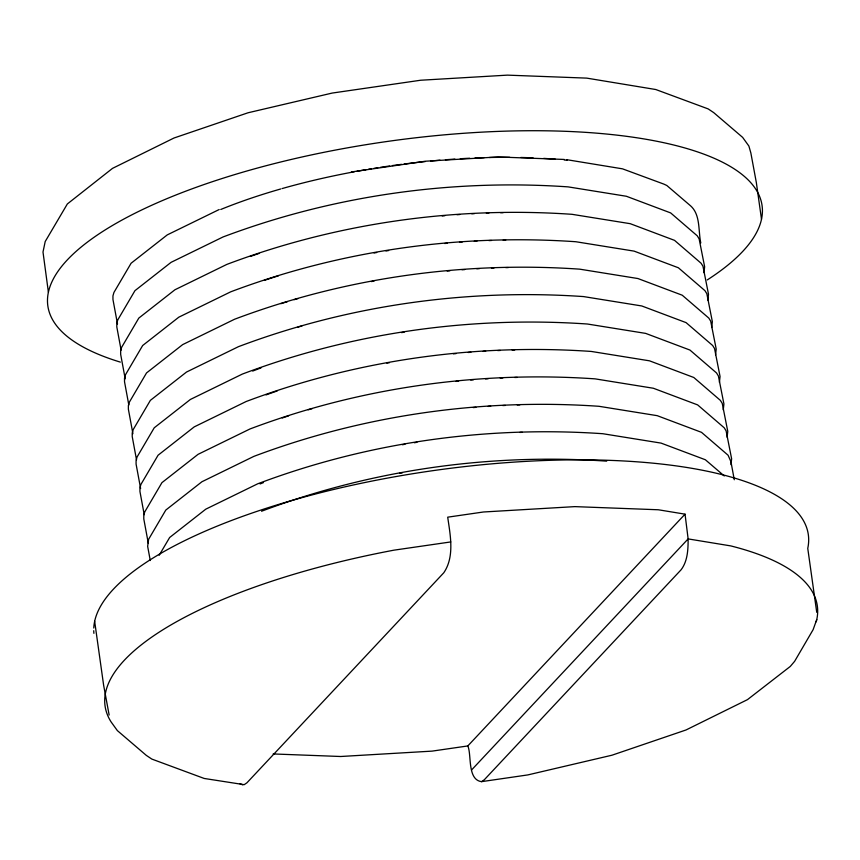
<?xml version="1.0" encoding="UTF-8"?>
<svg xmlns="http://www.w3.org/2000/svg" width="860" height="860" viewBox="0 0 860 860"><rect width="100%" height="100%" fill="white"/><g stroke="black" fill="none" stroke-linecap="round" stroke-linejoin="round"><path stroke-width="1.29" d="M816.753 619.544L813.119 629.66L794.64 661.308L790.286 666.436L747.48 699.632L686 729.979L611.976 755.209L527.846 774.914L481.525 781.654C467.098 779.74 471.785 754.714 467.818 745.942L685.044 514.162L658.287 509.765L574.856 506.626L483.449 511.99L447.705 517.172C450.253 535.124 454.8 556.571 443.803 572.749L246.949 782.793L244.186 784.675L204.207 778.461L151.833 759.079L146.307 755.381L117.368 730.613L111.112 721.948A359.62 115.305 -8 0 1 393.901 550.174L450.79 541.929M703.996 272.684L704.641 266.783L699.126 238.844L697.234 235.801L670.671 212.925L626.381 196.263L568.127 186.878C451.317 178.815 332.659 195.628 223.041 236.962L171.108 262.322L134.956 290.659L117.788 319.888L116.809 323.338L116.809 326.94L121.109 350.138M707.845 300.118L708.5 294.217L702.975 266.267L701.093 263.235L674.519 240.349L630.229 223.686L571.986 214.312C455.166 206.25 336.507 223.052 226.889 264.385L174.956 289.755L138.815 318.082L121.647 347.311L120.658 350.772L120.669 354.374L125.205 378.851M711.704 327.542L712.349 321.64L706.834 293.701L704.942 290.659L678.379 267.772L634.089 251.12L575.845 241.735C459.025 233.673 340.366 250.475 230.749 291.809L178.815 317.179L142.663 345.516L125.495 374.745L124.517 378.196L124.528 381.797L128.817 404.995M715.552 354.965L716.208 349.063L710.683 321.124L708.801 318.082L682.227 295.206L637.937 278.543L579.694 269.159C462.873 261.096 344.215 277.909 234.597 319.232L182.675 344.602L146.523 372.939L129.355 402.168L128.376 405.619L128.376 409.22L132.913 433.709M719.412 382.399L720.057 376.497L714.542 348.547L712.65 345.505L686.087 322.629L641.796 305.966L583.553 296.582C466.733 288.53 348.074 305.332 238.456 346.666L186.523 372.036L150.371 400.362L133.203 429.591L132.225 433.053L132.236 436.644L136.525 459.842M723.271 409.822L723.916 403.921L718.39 375.971L716.509 372.939L689.935 350.052L645.656 333.39L587.401 324.016C470.581 315.953 351.933 332.755 242.316 374.089L190.382 399.459L154.23 427.796L137.062 457.015L136.084 460.476L136.084 464.077L140.621 488.555M727.119 437.245L727.764 431.344L722.25 403.404L720.357 400.362L693.794 377.486L649.504 360.824L591.261 351.439C474.44 343.377 355.782 360.19 246.164 401.512L194.231 426.882L158.079 455.219L140.911 484.449L139.933 487.899L139.944 491.501L144.233 514.699M730.978 464.679L731.624 458.767L726.098 430.828L724.217 427.785L697.654 404.91L653.363 388.247L595.109 378.862C478.3 370.81 359.641 387.613 250.024 428.946L198.09 454.316L161.938 482.643L144.77 511.872L143.792 515.323L143.792 518.924L148.328 543.413M159.175 555.27L169.646 537.5L205.798 509.163L257.731 483.793C367.349 442.47 486.007 425.657 602.828 433.719L661.071 443.104L705.361 459.756L724.281 475.967M471.592 769.947L688.129 538.908L685.044 514.162M481.525 781.654L484.298 779.773L681.141 569.728C687.699 561.042 688.14 549.379 688.129 538.908L730.721 545.896A359.62 115.305 -8 0 1 816.226 621.769M219.182 209.528L167.249 234.898L131.107 263.235L113.928 292.464L112.95 295.915L112.961 299.517L117.497 324.005M261.58 511.227C371.197 469.893 489.856 453.091 606.676 461.143M351.417 171.957L425.41 161.218L498.015 156.961L564.278 159.455M467.818 745.942L432.085 751.124L340.678 756.499L273.136 753.951M566.428 159.637L622.522 168.839L663.802 184.083L666.812 185.491L690.72 205.959C700.642 214.914 698.159 231.017 700.792 242.961M242.756 784.868L239.951 783.75M734.279 479.751L730.946 461.712L728.076 455.219L701.502 432.333L657.212 415.67L598.968 406.296C482.148 398.234 363.49 415.036 253.872 456.37L201.939 481.74L165.797 510.066L148.619 539.295L147.651 546.358L150.274 560.526M109.145 715.025L103.641 685.323L94.654 621.328M761.498 219.236L756.359 182.664L750.855 152.962L748.888 146.049L742.632 137.374L713.692 112.606L708.167 108.908L655.793 89.526L586.724 78.12L507.475 75.132L420.647 80.238L332.154 93.073L248.024 112.778L174 138.008L112.52 168.367L67.349 203.96L45.204 241.531L43 252.034L48.397 292.217M816.742 612.352L807.755 548.357A360.619 115.616 -8 0 0 466.776 466.356A360.619 115.616 -8 0 0 93.772 628.037M93.891 633.347A360.619 115.616 -8 0 1 93.74 630.702M250.432 256.452A282.65 90.622 -8 0 1 259.129 253.421M442.19 215.957A282.65 90.622 -8 0 1 444.878 215.709M457.004 214.731A282.65 90.622 -8 0 1 459.691 214.538M471.764 213.775A282.65 90.622 -8 0 1 474.43 213.635M486.341 213.108A282.65 90.622 -8 0 1 488.953 213.011M500.606 212.71A282.65 90.622 -8 0 1 503.154 212.667M264.246 280.425A282.65 90.622 -8 0 1 278.382 275.845M374.068 252.98A282.65 90.622 -8 0 1 376.702 252.517M385.968 250.97A282.65 90.622 -8 0 1 388.634 250.55M444.695 243.498A282.65 90.622 -8 0 1 447.383 243.251M459.509 242.262A282.65 90.622 -8 0 1 462.207 242.058M474.279 241.284A282.65 90.622 -8 0 1 476.956 241.133M488.878 240.585A282.65 90.622 -8 0 1 491.501 240.488M503.175 240.166A282.65 90.622 -8 0 1 505.734 240.112M280.93 303.677A282.65 90.622 -8 0 1 287.476 301.666M294.077 299.71A282.65 90.622 -8 0 1 298.065 298.57M371.38 281.585A282.65 90.622 -8 0 1 373.982 281.113M447.2 271.05A282.65 90.622 -8 0 1 449.898 270.803M462.013 269.782A282.65 90.622 -8 0 1 464.712 269.589M476.795 268.782A282.65 90.622 -8 0 1 479.471 268.632M491.415 268.062A282.65 90.622 -8 0 1 494.048 267.954M505.744 267.611A282.65 90.622 -8 0 1 508.314 267.567M297.936 327.144A282.65 90.622 -8 0 1 301.925 325.994M252.689 371.058A282.65 90.622 -8 0 1 260.988 367.929M401.523 332.616A282.65 90.622 -8 0 1 404.2 332.196M266.052 394.912A282.65 90.622 -8 0 1 277.146 390.988M386.86 363.156A282.65 90.622 -8 0 1 389.483 362.683M453.403 353.858A282.65 90.622 -8 0 1 456.079 353.589M468.195 352.492A282.65 90.622 -8 0 1 470.882 352.277M482.998 351.396A282.65 90.622 -8 0 1 485.685 351.224M497.693 350.568A282.65 90.622 -8 0 1 500.337 350.45M512.141 350.02A282.65 90.622 -8 0 1 514.731 349.956M282.263 417.981A282.65 90.622 -8 0 1 288.605 415.864M308.17 409.812A282.65 90.622 -8 0 1 312.159 408.65M455.908 381.421A282.65 90.622 -8 0 1 458.595 381.152M470.7 380.034A282.65 90.622 -8 0 1 473.398 379.808M485.513 378.916A282.65 90.622 -8 0 1 488.2 378.733M500.219 378.056A282.65 90.622 -8 0 1 502.874 377.938M514.699 377.486A282.65 90.622 -8 0 1 517.29 377.411M260.118 483.943A282.65 90.622 -8 0 1 263.504 482.578M402.362 444.738A282.65 90.622 -8 0 1 404.995 444.276M414.284 442.75A282.65 90.622 -8 0 1 416.95 442.319M519.795 432.419A282.65 90.622 -8 0 1 522.407 432.344M399.663 473.333A282.65 90.622 -8 0 1 402.276 472.86M473.204 407.575A282.65 90.622 -8 0 1 475.902 407.35M488.018 406.425A282.65 90.622 -8 0 1 490.705 406.253M502.745 405.554A282.65 90.622 -8 0 1 505.4 405.425M517.247 404.952A282.65 90.622 -8 0 1 519.848 404.877M120.346 362.114A360.619 115.616 -8 0 1 156.305 203.218A360.619 115.616 -8 0 1 630.369 136.837A360.619 115.616 -8 0 1 707.242 279.941M220.773 209.475A283.886 91.02 -8 0 1 280.779 188.953M282.112 188.566A283.886 91.02 -8 0 1 354.385 171.763M356.954 171.291A283.886 91.02 -8 0 1 366.027 169.689M368.628 169.248A283.886 91.02 -8 0 1 371.251 168.807M373.863 168.377A283.886 91.02 -8 0 1 377.809 167.754M380.442 167.334A283.886 91.02 -8 0 1 389.677 165.958M392.321 165.582A283.886 91.02 -8 0 1 401.566 164.335M404.211 164.002A283.886 91.02 -8 0 1 425.162 161.594M430.559 161.067A283.886 91.02 -8 0 1 440.019 160.207M445.426 159.767A283.886 91.02 -8 0 1 454.897 159.078M460.283 158.734A283.886 91.02 -8 0 1 469.667 158.219M474.989 157.982A283.886 91.02 -8 0 1 484.202 157.649M489.404 157.509A283.886 91.02 -8 0 1 509.722 157.326M520.805 157.466A283.886 91.02 -8 0 1 533.06 157.853M543.703 158.38A283.886 91.02 -8 0 1 555.302 159.186M564.225 159.981A283.886 91.02 -8 0 1 567.084 160.272"/></g></svg>
